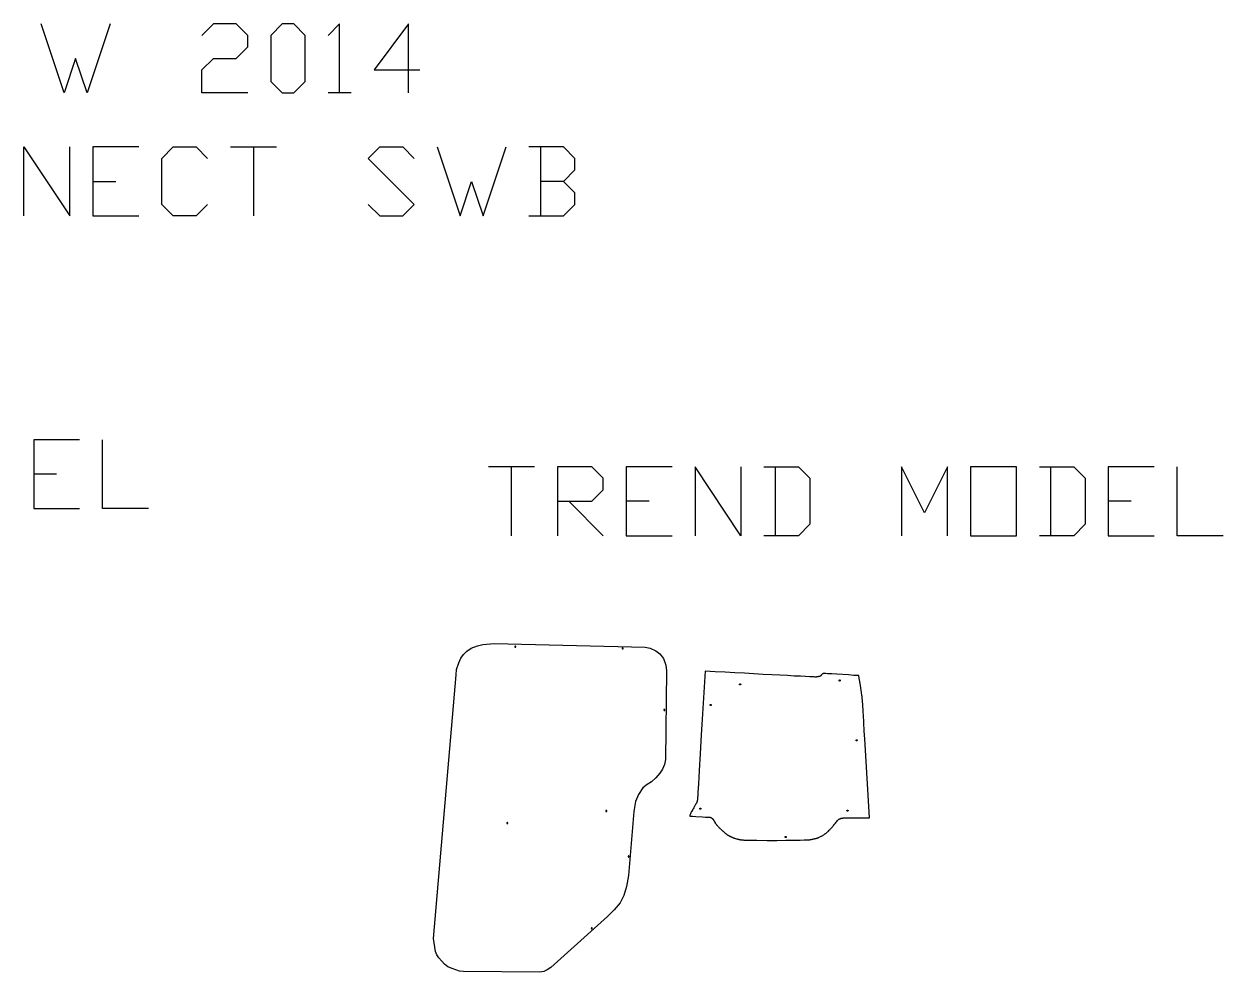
# Model space of a CAD drawing. Extents: x 0 to 7869, y -7620 to 8.
# Drawn here: x 3436 to 7859, y -3489 to 8 of the extents above; entities that cross this region are included whole.
import ezdxf

# ---------------------------------------------------------------- set-up
doc = ezdxf.new("R2010")
doc.units = 0
doc.layers.add('Default_Layer', color=1, linetype='CONTINUOUS')

msp = doc.modelspace()

# ---------------------------------------------------------------- linework, layer by layer
at = {"layer": 'Default_Layer'}
for points in [[(3753.7, 8), (3669, -246), (3626.7, -119), (3584.3, -246), (3499.7, 8)], [(4261.7, -246), (4092.3, -246), (4092.3, -161.3), (4134.7, -119), (4219.3, -119), (4261.7, -76.6), (4261.7, -34.3), (4219.3, 8), (4134.7, 8), (4092.3, -34.3)], [(4600.3, -246), (4600.3, 8), (4558, -34.3)], [(4854.3, -246), (4854.3, 8), (4727.3, -161.3), (4896.7, -161.3)], [(4642.7, -246), (4558, -246)], [(3436.2, -699.5), (3436.2, -445.5), (3605.5, -699.5), (3605.5, -445.5)], [(3859.5, -445.5), (3690.2, -445.5), (3690.2, -699.5), (3859.5, -699.5)], [(4113.5, -657.2), (4071.2, -699.5), (3986.5, -699.5), (3944.2, -657.2), (3944.2, -487.9), (3986.5, -445.5), (4071.2, -445.5), (4113.5, -487.9)], [(4198.2, -445.5), (4367.5, -445.5)], [(4282.8, -445.5), (4282.8, -699.5)], [(4706.2, -657.2), (4748.5, -699.5), (4833.2, -699.5), (4875.5, -657.2), (4706.2, -487.9), (4748.5, -445.5), (4833.2, -445.5), (4875.5, -487.9)], [(4960.2, -445.5), (5044.8, -699.5), (5087.2, -572.5), (5129.5, -699.5), (5214.2, -445.5)], [(5425.8, -572.5), (5468.2, -530.2), (5468.2, -487.9), (5425.8, -445.5), (5298.8, -445.5)], [(5341.2, -445.5), (5341.2, -699.5)], [(3690.2, -572.5), (3774.8, -572.5)], [(5298.8, -699.5), (5425.8, -699.5), (5468.2, -657.2), (5468.2, -614.9), (5425.8, -572.5), (5341.2, -572.5)], [(3641.2, -1525.4), (3471.9, -1525.4), (3471.9, -1779.4), (3641.2, -1779.4)], [(3895.2, -1779.4), (3725.9, -1779.4), (3725.9, -1525.4)], [(5318.8, -1625.4), (5149.5, -1625.4)], [(5234.2, -1879.4), (5234.2, -1625.4)], [(5403.5, -1752.4), (5530.5, -1752.4), (5572.8, -1710.1), (5572.8, -1667.7), (5530.5, -1625.4), (5403.5, -1625.4), (5403.5, -1879.4)], [(5826.8, -1625.4), (5657.5, -1625.4), (5657.5, -1879.4), (5826.8, -1879.4)], [(6080.8, -1625.4), (6080.8, -1879.4), (5911.5, -1625.4), (5911.5, -1879.4)], [(6165.5, -1625.4), (6292.5, -1625.4), (6334.8, -1667.7), (6334.8, -1837.1), (6292.5, -1879.4), (6165.5, -1879.4)], [(6207.8, -1879.4), (6207.8, -1625.4)], [(6842.8, -1879.4), (6842.8, -1625.4), (6758.2, -1794.7), (6673.5, -1625.4), (6673.5, -1879.4)], [(7181.5, -1625.4), (7308.5, -1625.4), (7350.8, -1667.7), (7350.8, -1837.1), (7308.5, -1879.4), (7181.5, -1879.4)], [(7223.8, -1879.4), (7223.8, -1625.4)], [(7604.8, -1625.4), (7435.5, -1625.4), (7435.5, -1879.4), (7604.8, -1879.4)], [(7858.8, -1879.4), (7689.5, -1879.4), (7689.5, -1625.4)], [(3556.5, -1652.4), (3471.9, -1652.4)], [(5572.8, -1879.4), (5445.8, -1752.4)], [(5742.2, -1752.4), (5657.5, -1752.4)], [(7520.2, -1752.4), (7435.5, -1752.4)]]:
    msp.add_lwpolyline(points, dxfattribs=at)
for points in [[(4388.7, -246), (4431, -246), (4473.3, -203.6), (4473.3, -34.3), (4431, 8), (4388.7, 8), (4346.3, -34.3), (4346.3, -203.6), (4388.7, -246)], [(6927.5, -1879.4), (7096.8, -1879.4), (7096.8, -1625.4), (6927.5, -1625.4), (6927.5, -1879.4)], [(5589, -3283.8), (5379.8, -3471.7), (5366, -3480.9), (5354.1, -3486.9), (5338.5, -3488.5), (5057.3, -3486.8), (5042.8, -3485.3), (5015.8, -3476.1), (5000.1, -3469.1), (4987.7, -3459.6), (4976.8, -3448.4), (4966.7, -3436.1), (4959.4, -3425.4), (4954.1, -3412.8), (4946.6, -3365.4), (5029.9, -2392.4), (5031.5, -2372.6), (5039.6, -2347.7), (5047.1, -2330.7), (5056.8, -2317.7), (5069.1, -2305.7), (5086.1, -2294.1), (5109.5, -2285.7), (5128.1, -2280.9), (5170.1, -2276.6), (5727.3, -2290.3), (5746.1, -2294.2), (5767.1, -2303.7), (5781.2, -2315.1), (5794.6, -2332.2), (5803.2, -2356.3), (5806.2, -2377.2), (5802.5, -2704.8), (5798.1, -2723.5), (5791.4, -2740.9), (5781.7, -2754.8), (5766.9, -2772.4), (5750.6, -2787.3), (5734.7, -2796.9), (5718.2, -2809.7), (5702.4, -2834.2), (5691.4, -2859.1), (5685.2, -2896), (5666, -3132.4), (5658.3, -3172.7), (5648.8, -3205.8), (5634.8, -3232.8), (5613.3, -3259.1), (5589, -3283.8)], [(5246.4, -2288.9), (5246.5, -2289.1), (5246.5, -2289.3), (5246.5, -2289.5), (5246.6, -2289.7), (5246.7, -2289.9), (5246.8, -2290), (5246.9, -2290.2), (5247, -2290.3), (5247.2, -2290.5), (5247.3, -2290.6), (5247.5, -2290.7), (5247.7, -2290.8), (5247.8, -2290.8), (5248, -2290.9), (5248.2, -2290.9), (5248.4, -2290.9), (5248.6, -2290.9), (5248.8, -2290.9), (5249, -2290.8), (5249.2, -2290.8), (5249.4, -2290.7), (5249.6, -2290.6), (5249.7, -2290.5), (5249.9, -2290.3), (5250, -2290.2), (5250.1, -2290), (5250.2, -2289.9), (5250.3, -2289.7), (5250.4, -2289.5), (5250.4, -2289.3), (5250.4, -2289.1), (5250.4, -2288.9), (5250.4, -2288.7), (5250.4, -2288.5), (5250.4, -2288.3), (5250.3, -2288.1), (5250.2, -2288), (5250.1, -2287.8), (5250, -2287.6), (5249.9, -2287.5), (5249.7, -2287.4), (5249.6, -2287.3), (5249.4, -2287.2), (5249.2, -2287.1), (5249, -2287), (5248.8, -2287), (5248.6, -2286.9), (5248.4, -2286.9), (5248.2, -2286.9), (5248, -2287), (5247.8, -2287), (5247.7, -2287.1), (5247.5, -2287.2), (5247.3, -2287.3), (5247.2, -2287.4), (5247, -2287.5), (5246.9, -2287.6), (5246.8, -2287.8), (5246.7, -2288), (5246.6, -2288.1), (5246.5, -2288.3), (5246.5, -2288.5), (5246.5, -2288.7), (5246.4, -2288.9)], [(5642.2, -2295), (5642.2, -2295.2), (5642.3, -2295.4), (5642.3, -2295.6), (5642.4, -2295.8), (5642.5, -2296), (5642.6, -2296.1), (5642.7, -2296.3), (5642.8, -2296.4), (5642.9, -2296.6), (5643.1, -2296.7), (5643.3, -2296.8), (5643.4, -2296.9), (5643.6, -2296.9), (5643.8, -2297), (5644, -2297), (5644.2, -2297), (5644.4, -2297), (5644.6, -2297), (5644.8, -2296.9), (5645, -2296.9), (5645.2, -2296.8), (5645.3, -2296.7), (5645.5, -2296.6), (5645.6, -2296.4), (5645.8, -2296.3), (5645.9, -2296.1), (5646, -2296), (5646.1, -2295.8), (5646.1, -2295.6), (5646.2, -2295.4), (5646.2, -2295.2), (5646.2, -2295), (5646.2, -2294.8), (5646.2, -2294.6), (5646.1, -2294.4), (5646.1, -2294.2), (5646, -2294.1), (5645.9, -2293.9), (5645.8, -2293.7), (5645.6, -2293.6), (5645.5, -2293.5), (5645.3, -2293.4), (5645.2, -2293.3), (5645, -2293.2), (5644.8, -2293.1), (5644.6, -2293.1), (5644.4, -2293), (5644.2, -2293), (5644, -2293), (5643.8, -2293.1), (5643.6, -2293.1), (5643.4, -2293.2), (5643.3, -2293.3), (5643.1, -2293.4), (5642.9, -2293.5), (5642.8, -2293.6), (5642.7, -2293.7), (5642.6, -2293.9), (5642.5, -2294.1), (5642.4, -2294.2), (5642.3, -2294.4), (5642.3, -2294.6), (5642.2, -2294.8), (5642.2, -2295)], [(6554.3, -2920.1), (6537.5, -2629), (6535.8, -2599.8), (6534.1, -2568.8), (6532.5, -2541.4), (6531.8, -2530.9), (6531.4, -2523.2), (6531, -2517.3), (6530.6, -2511.4), (6530.2, -2505.5), (6529.8, -2499.6), (6529.4, -2493.7), (6529.2, -2490.8), (6528.9, -2487.8), (6528.7, -2484.9), (6528.4, -2481.9), (6528.1, -2479), (6527.7, -2476), (6527.3, -2472.8), (6526.9, -2469.2), (6526.3, -2465.1), (6525.6, -2460.6), (6524.9, -2455.8), (6524.1, -2450.7), (6522.4, -2439.9), (6518.7, -2417.1), (6516.9, -2405.9), (6515.3, -2395.3), (6497.3, -2394.3), (6476.9, -2393), (6434.8, -2390.4), (6415.8, -2389.2), (6407.5, -2388.7), (6400.3, -2388.3), (6394.2, -2388), (6389.5, -2387.8), (6387.7, -2387.7), (6386.4, -2387.7), (6385.4, -2387.7), (6385.2, -2387.7), (6385, -2387.7), (6384.5, -2387.9), (6384.1, -2388), (6383.6, -2388.2), (6383.2, -2388.4), (6382.8, -2388.6), (6382.3, -2388.8), (6381.9, -2389.1), (6381.5, -2389.3), (6380.7, -2389.9), (6379.9, -2390.4), (6379.2, -2391), (6378.5, -2391.6), (6378.1, -2391.9), (6377.8, -2392.3), (6377.5, -2392.6), (6377.2, -2393), (6376.7, -2393.8), (6376.1, -2394.6), (6375.6, -2395.3), (6375.3, -2395.7), (6375, -2396.1), (6374.7, -2396.4), (6374.4, -2396.7), (6374, -2397), (6373.6, -2397.2), (6373.2, -2397.5), (6372.5, -2397.7), (6371.8, -2398), (6371, -2398.2), (6370.1, -2398.5), (6369.1, -2398.7), (6368, -2399), (6366.9, -2399.2), (6365.8, -2399.4), (6364.6, -2399.6), (6363.4, -2399.8), (6362.2, -2400), (6361, -2400.2), (6359.9, -2400.3), (6358.8, -2400.4), (6357.8, -2400.5), (6357.4, -2400.5), (6356.7, -2400.5), (6354.4, -2400.5), (6351.1, -2400.4), (6346.6, -2400.2), (6334.7, -2399.6), (6319, -2398.9), (6299.8, -2397.9), (6277.4, -2396.8), (6252.1, -2395.5), (6224.3, -2394), (6194.3, -2392.4), (6162.3, -2390.7), (6128.8, -2388.8), (6094, -2386.9), (6058.3, -2384.9), (6021.9, -2382.9), (5985.2, -2380.8), (5948.5, -2378.7), (5946.1, -2417.8), (5943.7, -2457.4), (5941.3, -2497.2), (5939, -2536.8), (5936.6, -2575.7), (5934.4, -2613.6), (5930.3, -2684.3), (5926.8, -2745.6), (5924, -2794.2), (5922.1, -2826.6), (5921.6, -2835.6), (5921.4, -2839.4), (5921, -2843.4), (5920.7, -2847.6), (5920.5, -2849.6), (5920.3, -2851.5), (5920.1, -2853.1), (5919.9, -2854.5), (5919.7, -2855.7), (5919.4, -2857), (5919.1, -2858.3), (5918.8, -2859.6), (5918.5, -2860.8), (5918.2, -2862), (5917.8, -2863), (5917.7, -2863.5), (5917.5, -2863.9), (5917.3, -2864.3), (5917.1, -2864.6), (5916.9, -2865), (5916.6, -2865.4), (5916.1, -2866.1), (5915.6, -2866.7), (5914.6, -2868.1), (5914.1, -2868.8), (5913.8, -2869.2), (5913.6, -2869.5), (5913.2, -2870.3), (5912.7, -2871.3), (5911.6, -2873.5), (5910.5, -2875.8), (5909.9, -2877), (5909.3, -2878.1), (5908.7, -2879.2), (5908, -2880.5), (5906.4, -2883.2), (5904.7, -2886.1), (5903.1, -2889), (5902.2, -2890.5), (5901.4, -2892), (5899.6, -2895), (5898.7, -2896.5), (5897.9, -2898), (5897.1, -2899.5), (5896.4, -2901), (5895.7, -2902.6), (5895, -2904.1), (5894.4, -2905.7), (5893.9, -2907.3), (5892.7, -2910.5), (5892.2, -2912.1), (5891.6, -2913.7), (5902.2, -2914.3), (5914.1, -2914.9), (5938.9, -2916.2), (5950, -2916.9), (5954.9, -2917.2), (5959.3, -2917.4), (5962.9, -2917.7), (5965.8, -2917.9), (5966.9, -2918), (5967.8, -2918.1), (5968.4, -2918.2), (5968.8, -2918.3), (5969.3, -2918.5), (5969.8, -2918.7), (5970.3, -2918.9), (5970.7, -2919.1), (5971.2, -2919.3), (5971.7, -2919.6), (5972.1, -2919.8), (5972.6, -2920.1), (5973.4, -2920.7), (5974.2, -2921.4), (5975, -2922), (5975.8, -2922.7), (5976.2, -2923.1), (5976.5, -2923.6), (5976.9, -2924.1), (5977.3, -2924.6), (5977.7, -2925.2), (5978.1, -2925.8), (5978.9, -2927), (5979.7, -2928.3), (5980.5, -2929.7), (5981.3, -2931), (5982.1, -2932.3), (5982.9, -2933.5), (5983.6, -2934.9), (5985.2, -2937.7), (5986.1, -2939.1), (5986.9, -2940.6), (5987.4, -2941.3), (5987.8, -2942), (5988.3, -2942.6), (5988.8, -2943.3), (5989.3, -2944), (5990, -2944.8), (5990.7, -2945.7), (5991.5, -2946.6), (5993.4, -2948.7), (5995.4, -2950.9), (5997.4, -2953.1), (5999.5, -2955.2), (6001.4, -2957.2), (6003.1, -2958.9), (6004.7, -2960.4), (6006.3, -2961.9), (6008, -2963.3), (6009.6, -2964.8), (6013, -2967.6), (6014.6, -2969), (6016.3, -2970.5), (6017.9, -2971.9), (6019.5, -2973.4), (6021.1, -2974.8), (6022.7, -2976.3), (6024.4, -2977.7), (6025.2, -2978.4), (6026, -2979.1), (6026.9, -2979.8), (6027.7, -2980.5), (6028.6, -2981.1), (6029.5, -2981.7), (6030.4, -2982.4), (6031.4, -2983), (6032.5, -2983.6), (6033.6, -2984.3), (6034.7, -2984.9), (6035.9, -2985.6), (6037.1, -2986.2), (6038.3, -2986.9), (6040.9, -2988.1), (6043.4, -2989.4), (6046, -2990.5), (6047.2, -2991.1), (6048.5, -2991.6), (6049.8, -2992.1), (6051.1, -2992.7), (6052.6, -2993.2), (6054.1, -2993.8), (6055.7, -2994.3), (6057.3, -2994.9), (6060.5, -2995.9), (6063.8, -2996.9), (6066.9, -2997.8), (6068.4, -2998.3), (6069.8, -2998.6), (6071.2, -2999), (6072.4, -2999.3), (6073.6, -2999.5), (6074.8, -2999.8), (6076, -3000), (6077.2, -3000.2), (6079.5, -3000.6), (6082, -3000.9), (6084.4, -3001.2), (6086.8, -3001.4), (6089.2, -3001.6), (6091.6, -3001.8), (6092.4, -3001.9), (6093.6, -3001.9), (6097, -3002), (6101.8, -3002.1), (6107.6, -3002.2), (6122.2, -3002.4), (6139.6, -3002.5), (6178, -3002.9), (6196.6, -3003.1), (6213.2, -3003.2), (6246.5, -3002.7), (6283.1, -3002.1), (6299.6, -3001.8), (6313.3, -3001.6), (6323, -3001.4), (6325.9, -3001.3), (6327.4, -3001.2), (6328.8, -3001.1), (6330.3, -3001), (6331.7, -3000.8), (6333.1, -3000.6), (6334.6, -3000.4), (6336, -3000.2), (6337.4, -3000), (6338.9, -2999.7), (6340.6, -2999.4), (6343, -2999), (6345.9, -2998.4), (6348.9, -2997.8), (6352.2, -2997.1), (6353.7, -2996.7), (6355.3, -2996.3), (6356.8, -2995.9), (6358.2, -2995.6), (6359.5, -2995.2), (6360.7, -2994.8), (6361.9, -2994.4), (6363, -2994), (6364.1, -2993.6), (6365.3, -2993.1), (6366.4, -2992.7), (6367.5, -2992.2), (6369.7, -2991.2), (6371.9, -2990.2), (6374, -2989.1), (6376.2, -2988), (6378.2, -2986.9), (6380.3, -2985.7), (6382.4, -2984.5), (6384.5, -2983.3), (6386.6, -2982), (6388.6, -2980.7), (6390.6, -2979.4), (6392.4, -2978.1), (6393.3, -2977.5), (6394.1, -2976.8), (6394.9, -2976.2), (6395.7, -2975.5), (6396.5, -2974.9), (6397.3, -2974.2), (6398.8, -2972.8), (6400.4, -2971.4), (6401.9, -2969.9), (6403.3, -2968.5), (6406.3, -2965.5), (6407.7, -2964), (6409.3, -2962.3), (6410.9, -2960.6), (6412.5, -2958.8), (6415.8, -2955.1), (6419.1, -2951.4), (6420.7, -2949.6), (6422.3, -2947.7), (6425.6, -2943.8), (6429, -2939.8), (6432.3, -2935.9), (6433.5, -2934.5), (6434.7, -2933), (6437.2, -2929.9), (6438.4, -2928.5), (6438.9, -2927.8), (6439.5, -2927.2), (6440, -2926.6), (6440.5, -2926.1), (6441, -2925.6), (6441.5, -2925.3), (6441.9, -2925), (6442.4, -2924.7), (6442.8, -2924.4), (6443.3, -2924.2), (6443.8, -2924), (6444.3, -2923.7), (6445.3, -2923.3), (6446.3, -2923), (6447.3, -2922.7), (6449.4, -2922), (6450.5, -2921.7), (6451.7, -2921.4), (6453.1, -2921.2), (6454.5, -2920.9), (6455.9, -2920.6), (6457.4, -2920.4), (6458.9, -2920.2), (6460.3, -2920.1), (6460.8, -2920), (6461.6, -2920), (6464.1, -2920), (6467.6, -2919.9), (6472.1, -2919.9), (6483.4, -2919.9), (6496.9, -2919.9), (6526.9, -2920), (6541.4, -2920.1), (6554.3, -2920.1)], [(6079.7, -2427.8), (6079.7, -2428), (6079.7, -2428.2), (6079.6, -2428.4), (6079.5, -2428.6), (6079.4, -2428.8), (6079.3, -2429), (6079.2, -2429.1), (6079.1, -2429.2), (6079, -2429.4), (6078.8, -2429.5), (6078.6, -2429.6), (6078.5, -2429.7), (6078.3, -2429.7), (6078.1, -2429.8), (6077.9, -2429.8), (6077.7, -2429.8), (6077.5, -2429.8), (6077.3, -2429.8), (6077.1, -2429.7), (6076.9, -2429.7), (6076.7, -2429.6), (6076.6, -2429.5), (6076.4, -2429.4), (6076.3, -2429.2), (6076.1, -2429.1), (6076, -2429), (6075.9, -2428.8), (6075.8, -2428.6), (6075.8, -2428.4), (6075.7, -2428.2), (6075.7, -2428), (6075.7, -2427.8), (6075.7, -2427.6), (6075.7, -2427.4), (6075.8, -2427.2), (6075.8, -2427.1), (6075.9, -2426.9), (6076, -2426.7), (6076.1, -2426.6), (6076.3, -2426.4), (6076.4, -2426.3), (6076.6, -2426.2), (6076.7, -2426.1), (6076.9, -2426), (6077.1, -2425.9), (6077.3, -2425.9), (6077.5, -2425.8), (6077.7, -2425.8), (6077.9, -2425.8), (6078.1, -2425.9), (6078.3, -2425.9), (6078.5, -2426), (6078.6, -2426.1), (6078.8, -2426.2), (6079, -2426.3), (6079.1, -2426.4), (6079.2, -2426.6), (6079.3, -2426.7), (6079.4, -2426.9), (6079.5, -2427.1), (6079.6, -2427.2), (6079.7, -2427.4), (6079.7, -2427.6), (6079.7, -2427.8)], [(6447, -2413.2), (6447, -2413.4), (6447, -2413.6), (6446.9, -2413.8), (6446.9, -2414), (6446.8, -2414.2), (6446.7, -2414.4), (6446.6, -2414.5), (6446.4, -2414.6), (6446.3, -2414.8), (6446.1, -2414.9), (6446, -2415), (6445.8, -2415.1), (6445.6, -2415.1), (6445.4, -2415.2), (6445.2, -2415.2), (6445, -2415.2), (6444.8, -2415.2), (6444.6, -2415.2), (6444.4, -2415.1), (6444.2, -2415.1), (6444.1, -2415), (6443.9, -2414.9), (6443.7, -2414.8), (6443.6, -2414.6), (6443.5, -2414.5), (6443.4, -2414.4), (6443.3, -2414.2), (6443.2, -2414), (6443.1, -2413.8), (6443.1, -2413.6), (6443, -2413.4), (6443, -2413.2), (6443, -2413), (6443.1, -2412.8), (6443.1, -2412.6), (6443.2, -2412.5), (6443.3, -2412.3), (6443.4, -2412.1), (6443.5, -2412), (6443.6, -2411.8), (6443.7, -2411.7), (6443.9, -2411.6), (6444.1, -2411.5), (6444.2, -2411.4), (6444.4, -2411.3), (6444.6, -2411.3), (6444.8, -2411.2), (6445, -2411.2), (6445.2, -2411.2), (6445.4, -2411.3), (6445.6, -2411.3), (6445.8, -2411.4), (6446, -2411.5), (6446.1, -2411.6), (6446.3, -2411.7), (6446.4, -2411.8), (6446.6, -2412), (6446.7, -2412.1), (6446.8, -2412.3), (6446.9, -2412.5), (6446.9, -2412.6), (6447, -2412.8), (6447, -2413), (6447, -2413.2)], [(5796.4, -2521.6), (5796.4, -2521.8), (5796.5, -2522), (5796.5, -2522.2), (5796.6, -2522.4), (5796.7, -2522.6), (5796.8, -2522.7), (5796.9, -2522.9), (5797, -2523), (5797.2, -2523.2), (5797.3, -2523.3), (5797.5, -2523.4), (5797.6, -2523.5), (5797.8, -2523.5), (5798, -2523.6), (5798.2, -2523.6), (5798.4, -2523.6), (5798.6, -2523.6), (5798.8, -2523.6), (5799, -2523.5), (5799.2, -2523.5), (5799.4, -2523.4), (5799.5, -2523.3), (5799.7, -2523.2), (5799.8, -2523), (5800, -2522.9), (5800.1, -2522.7), (5800.2, -2522.6), (5800.3, -2522.4), (5800.3, -2522.2), (5800.4, -2522), (5800.4, -2521.8), (5800.4, -2521.6), (5800.4, -2521.4), (5800.4, -2521.2), (5800.3, -2521), (5800.3, -2520.8), (5800.2, -2520.7), (5800.1, -2520.5), (5800, -2520.3), (5799.8, -2520.2), (5799.7, -2520.1), (5799.5, -2520), (5799.4, -2519.9), (5799.2, -2519.8), (5799, -2519.7), (5798.8, -2519.7), (5798.6, -2519.6), (5798.4, -2519.6), (5798.2, -2519.6), (5798, -2519.7), (5797.8, -2519.7), (5797.6, -2519.8), (5797.5, -2519.9), (5797.3, -2520), (5797.2, -2520.1), (5797, -2520.2), (5796.9, -2520.3), (5796.8, -2520.5), (5796.7, -2520.7), (5796.6, -2520.8), (5796.5, -2521), (5796.5, -2521.2), (5796.4, -2521.4), (5796.4, -2521.6)], [(5970.9, -2503.6), (5970.9, -2503.8), (5970.8, -2504), (5970.8, -2504.2), (5970.7, -2504.4), (5970.6, -2504.6), (5970.5, -2504.8), (5970.4, -2504.9), (5970.3, -2505), (5970.2, -2505.2), (5970, -2505.3), (5969.8, -2505.4), (5969.7, -2505.5), (5969.5, -2505.5), (5969.3, -2505.6), (5969.1, -2505.6), (5968.9, -2505.6), (5968.7, -2505.6), (5968.5, -2505.6), (5968.3, -2505.5), (5968.1, -2505.5), (5967.9, -2505.4), (5967.8, -2505.3), (5967.6, -2505.2), (5967.5, -2505), (5967.3, -2504.9), (5967.2, -2504.8), (5967.1, -2504.6), (5967, -2504.4), (5967, -2504.2), (5966.9, -2504), (5966.9, -2503.8), (5966.9, -2503.6), (5966.9, -2503.4), (5966.9, -2503.2), (5967, -2503), (5967, -2502.9), (5967.1, -2502.7), (5967.2, -2502.5), (5967.3, -2502.4), (5967.5, -2502.2), (5967.6, -2502.1), (5967.8, -2502), (5967.9, -2501.9), (5968.1, -2501.8), (5968.3, -2501.7), (5968.5, -2501.7), (5968.7, -2501.6), (5968.9, -2501.6), (5969.1, -2501.6), (5969.3, -2501.7), (5969.5, -2501.7), (5969.7, -2501.8), (5969.8, -2501.9), (5970, -2502), (5970.2, -2502.1), (5970.3, -2502.2), (5970.4, -2502.4), (5970.5, -2502.5), (5970.6, -2502.7), (5970.7, -2502.9), (5970.8, -2503), (5970.8, -2503.2), (5970.9, -2503.4), (5970.9, -2503.6)], [(6509.4, -2633.7), (6509.4, -2633.9), (6509.3, -2634.1), (6509.3, -2634.3), (6509.2, -2634.5), (6509.1, -2634.7), (6509, -2634.9), (6508.9, -2635), (6508.8, -2635.1), (6508.6, -2635.3), (6508.5, -2635.4), (6508.3, -2635.5), (6508.1, -2635.6), (6508, -2635.6), (6507.8, -2635.7), (6507.6, -2635.7), (6507.4, -2635.7), (6507.2, -2635.7), (6507, -2635.7), (6506.8, -2635.6), (6506.6, -2635.6), (6506.4, -2635.5), (6506.2, -2635.4), (6506.1, -2635.3), (6505.9, -2635.1), (6505.8, -2635), (6505.7, -2634.9), (6505.6, -2634.7), (6505.5, -2634.5), (6505.5, -2634.3), (6505.4, -2634.1), (6505.4, -2633.9), (6505.4, -2633.7), (6505.4, -2633.5), (6505.4, -2633.3), (6505.5, -2633.1), (6505.5, -2633), (6505.6, -2632.8), (6505.7, -2632.6), (6505.8, -2632.5), (6505.9, -2632.3), (6506.1, -2632.2), (6506.2, -2632.1), (6506.4, -2632), (6506.6, -2631.9), (6506.8, -2631.8), (6507, -2631.8), (6507.2, -2631.7), (6507.4, -2631.7), (6507.6, -2631.7), (6507.8, -2631.8), (6508, -2631.8), (6508.1, -2631.9), (6508.3, -2632), (6508.5, -2632.1), (6508.6, -2632.2), (6508.8, -2632.3), (6508.9, -2632.5), (6509, -2632.6), (6509.1, -2632.8), (6509.2, -2633), (6509.3, -2633.1), (6509.3, -2633.3), (6509.4, -2633.5), (6509.4, -2633.7)], [(5582, -2894.8), (5582, -2895), (5582.1, -2895.2), (5582.1, -2895.3), (5582.2, -2895.5), (5582.3, -2895.7), (5582.4, -2895.9), (5582.5, -2896), (5582.6, -2896.2), (5582.7, -2896.3), (5582.9, -2896.4), (5583.1, -2896.5), (5583.2, -2896.6), (5583.4, -2896.7), (5583.6, -2896.7), (5583.8, -2896.7), (5584, -2896.8), (5584.2, -2896.7), (5584.4, -2896.7), (5584.6, -2896.7), (5584.8, -2896.6), (5585, -2896.5), (5585.1, -2896.4), (5585.3, -2896.3), (5585.4, -2896.2), (5585.6, -2896), (5585.7, -2895.9), (5585.8, -2895.7), (5585.9, -2895.5), (5585.9, -2895.3), (5586, -2895.2), (5586, -2895), (5586, -2894.8), (5586, -2894.5), (5586, -2894.4), (5585.9, -2894.2), (5585.9, -2894), (5585.8, -2893.8), (5585.7, -2893.6), (5585.6, -2893.5), (5585.4, -2893.3), (5585.3, -2893.2), (5585.1, -2893.1), (5585, -2893), (5584.8, -2892.9), (5584.6, -2892.8), (5584.4, -2892.8), (5584.2, -2892.8), (5584, -2892.8), (5583.8, -2892.8), (5583.6, -2892.8), (5583.4, -2892.8), (5583.2, -2892.9), (5583.1, -2893), (5582.9, -2893.1), (5582.7, -2893.2), (5582.6, -2893.3), (5582.5, -2893.5), (5582.4, -2893.6), (5582.3, -2893.8), (5582.2, -2894), (5582.1, -2894.2), (5582.1, -2894.4), (5582, -2894.5), (5582, -2894.8)], [(5932.7, -2886), (5932.7, -2886.2), (5932.6, -2886.4), (5932.6, -2886.6), (5932.5, -2886.8), (5932.4, -2887), (5932.3, -2887.1), (5932.2, -2887.3), (5932.1, -2887.4), (5931.9, -2887.6), (5931.8, -2887.7), (5931.6, -2887.8), (5931.4, -2887.9), (5931.3, -2887.9), (5931.1, -2888), (5930.9, -2888), (5930.7, -2888), (5930.5, -2888), (5930.3, -2888), (5930.1, -2887.9), (5929.9, -2887.9), (5929.7, -2887.8), (5929.6, -2887.7), (5929.4, -2887.6), (5929.3, -2887.4), (5929.1, -2887.3), (5929, -2887.1), (5928.9, -2887), (5928.8, -2886.8), (5928.8, -2886.6), (5928.7, -2886.4), (5928.7, -2886.2), (5928.7, -2886), (5928.7, -2885.8), (5928.7, -2885.6), (5928.8, -2885.4), (5928.8, -2885.2), (5928.9, -2885.1), (5929, -2884.9), (5929.1, -2884.7), (5929.3, -2884.6), (5929.4, -2884.5), (5929.6, -2884.4), (5929.7, -2884.3), (5929.9, -2884.2), (5930.1, -2884.1), (5930.3, -2884.1), (5930.5, -2884), (5930.7, -2884), (5930.9, -2884), (5931.1, -2884.1), (5931.3, -2884.1), (5931.4, -2884.2), (5931.6, -2884.3), (5931.8, -2884.4), (5931.9, -2884.5), (5932.1, -2884.6), (5932.2, -2884.7), (5932.3, -2884.9), (5932.4, -2885.1), (5932.5, -2885.2), (5932.6, -2885.4), (5932.6, -2885.6), (5932.7, -2885.8), (5932.7, -2886)], [(6475.7, -2893.5), (6475.7, -2893.7), (6475.7, -2893.9), (6475.6, -2894.1), (6475.6, -2894.3), (6475.5, -2894.5), (6475.4, -2894.6), (6475.3, -2894.8), (6475.1, -2894.9), (6475, -2895), (6474.8, -2895.2), (6474.7, -2895.3), (6474.5, -2895.3), (6474.3, -2895.4), (6474.1, -2895.5), (6473.9, -2895.5), (6473.7, -2895.5), (6473.5, -2895.5), (6473.3, -2895.5), (6473.1, -2895.4), (6472.9, -2895.3), (6472.8, -2895.3), (6472.6, -2895.2), (6472.4, -2895), (6472.3, -2894.9), (6472.2, -2894.8), (6472.1, -2894.6), (6472, -2894.5), (6471.9, -2894.3), (6471.8, -2894.1), (6471.8, -2893.9), (6471.7, -2893.7), (6471.7, -2893.5), (6471.7, -2893.3), (6471.8, -2893.1), (6471.8, -2892.9), (6471.9, -2892.7), (6472, -2892.6), (6472.1, -2892.4), (6472.2, -2892.2), (6472.3, -2892.1), (6472.4, -2892), (6472.6, -2891.8), (6472.8, -2891.7), (6472.9, -2891.7), (6473.1, -2891.6), (6473.3, -2891.5), (6473.5, -2891.5), (6473.7, -2891.5), (6473.9, -2891.5), (6474.1, -2891.5), (6474.3, -2891.6), (6474.5, -2891.7), (6474.7, -2891.7), (6474.8, -2891.8), (6475, -2892), (6475.1, -2892.1), (6475.3, -2892.2), (6475.4, -2892.4), (6475.5, -2892.6), (6475.6, -2892.7), (6475.6, -2892.9), (6475.7, -2893.1), (6475.7, -2893.3), (6475.7, -2893.5)], [(5216.9, -2939.3), (5216.9, -2939.5), (5216.9, -2939.7), (5217, -2939.9), (5217, -2940.1), (5217.1, -2940.3), (5217.2, -2940.4), (5217.3, -2940.6), (5217.4, -2940.7), (5217.6, -2940.9), (5217.7, -2941), (5217.9, -2941.1), (5218.1, -2941.2), (5218.3, -2941.2), (5218.5, -2941.3), (5218.7, -2941.3), (5218.9, -2941.3), (5219.1, -2941.3), (5219.3, -2941.3), (5219.5, -2941.2), (5219.6, -2941.2), (5219.8, -2941.1), (5220, -2941), (5220.1, -2940.9), (5220.3, -2940.7), (5220.4, -2940.6), (5220.5, -2940.4), (5220.6, -2940.3), (5220.7, -2940.1), (5220.8, -2939.9), (5220.8, -2939.7), (5220.9, -2939.5), (5220.9, -2939.3), (5220.9, -2939.1), (5220.8, -2938.9), (5220.8, -2938.7), (5220.7, -2938.5), (5220.6, -2938.4), (5220.5, -2938.2), (5220.4, -2938), (5220.3, -2937.9), (5220.1, -2937.8), (5220, -2937.7), (5219.8, -2937.6), (5219.6, -2937.5), (5219.5, -2937.4), (5219.3, -2937.4), (5219.1, -2937.3), (5218.9, -2937.3), (5218.7, -2937.3), (5218.5, -2937.4), (5218.3, -2937.4), (5218.1, -2937.5), (5217.9, -2937.6), (5217.7, -2937.7), (5217.6, -2937.8), (5217.4, -2937.9), (5217.3, -2938), (5217.2, -2938.2), (5217.1, -2938.4), (5217, -2938.5), (5217, -2938.7), (5216.9, -2938.9), (5216.9, -2939.1), (5216.9, -2939.3)], [(6247.3, -2990.6), (6247.3, -2990.8), (6247.3, -2991), (6247.3, -2991.2), (6247.2, -2991.3), (6247.1, -2991.5), (6247, -2991.7), (6246.9, -2991.8), (6246.8, -2992), (6246.6, -2992.1), (6246.5, -2992.2), (6246.3, -2992.3), (6246.1, -2992.4), (6245.9, -2992.5), (6245.7, -2992.5), (6245.5, -2992.6), (6245.3, -2992.6), (6245.1, -2992.6), (6244.9, -2992.5), (6244.7, -2992.5), (6244.6, -2992.4), (6244.4, -2992.3), (6244.2, -2992.2), (6244.1, -2992.1), (6243.9, -2992), (6243.8, -2991.8), (6243.7, -2991.7), (6243.6, -2991.5), (6243.5, -2991.3), (6243.4, -2991.2), (6243.4, -2991), (6243.4, -2990.8), (6243.3, -2990.6), (6243.4, -2990.4), (6243.4, -2990.2), (6243.4, -2990), (6243.5, -2989.8), (6243.6, -2989.6), (6243.7, -2989.4), (6243.8, -2989.3), (6243.9, -2989.1), (6244.1, -2989), (6244.2, -2988.9), (6244.4, -2988.8), (6244.6, -2988.7), (6244.7, -2988.7), (6244.9, -2988.6), (6245.1, -2988.6), (6245.3, -2988.6), (6245.5, -2988.6), (6245.7, -2988.6), (6245.9, -2988.7), (6246.1, -2988.7), (6246.3, -2988.8), (6246.5, -2988.9), (6246.6, -2989), (6246.8, -2989.1), (6246.9, -2989.3), (6247, -2989.4), (6247.1, -2989.6), (6247.2, -2989.8), (6247.3, -2990), (6247.3, -2990.2), (6247.3, -2990.4), (6247.3, -2990.6)], [(5664.3, -3062.6), (5664.3, -3062.8), (5664.4, -3063), (5664.4, -3063.1), (5664.5, -3063.3), (5664.6, -3063.5), (5664.7, -3063.7), (5664.8, -3063.8), (5664.9, -3064), (5665, -3064.1), (5665.2, -3064.2), (5665.4, -3064.3), (5665.5, -3064.4), (5665.7, -3064.5), (5665.9, -3064.5), (5666.1, -3064.5), (5666.3, -3064.6), (5666.5, -3064.5), (5666.7, -3064.5), (5666.9, -3064.5), (5667.1, -3064.4), (5667.3, -3064.3), (5667.4, -3064.2), (5667.6, -3064.1), (5667.7, -3064), (5667.9, -3063.8), (5668, -3063.7), (5668.1, -3063.5), (5668.2, -3063.3), (5668.2, -3063.1), (5668.3, -3063), (5668.3, -3062.8), (5668.3, -3062.6), (5668.3, -3062.3), (5668.3, -3062.2), (5668.2, -3062), (5668.2, -3061.8), (5668.1, -3061.6), (5668, -3061.4), (5667.9, -3061.3), (5667.7, -3061.1), (5667.6, -3061), (5667.4, -3060.9), (5667.3, -3060.8), (5667.1, -3060.7), (5666.9, -3060.6), (5666.7, -3060.6), (5666.5, -3060.6), (5666.3, -3060.6), (5666.1, -3060.6), (5665.9, -3060.6), (5665.7, -3060.6), (5665.5, -3060.7), (5665.4, -3060.8), (5665.2, -3060.9), (5665, -3061), (5664.9, -3061.1), (5664.8, -3061.3), (5664.7, -3061.4), (5664.6, -3061.6), (5664.5, -3061.8), (5664.4, -3062), (5664.4, -3062.2), (5664.3, -3062.3), (5664.3, -3062.6)], [(5528.5, -3327.3), (5528.5, -3327.5), (5528.6, -3327.7), (5528.6, -3327.9), (5528.7, -3328.1), (5528.8, -3328.3), (5528.9, -3328.4), (5529, -3328.6), (5529.1, -3328.7), (5529.3, -3328.8), (5529.4, -3329), (5529.6, -3329.1), (5529.8, -3329.1), (5529.9, -3329.2), (5530.1, -3329.3), (5530.3, -3329.3), (5530.5, -3329.3), (5530.7, -3329.3), (5530.9, -3329.3), (5531.1, -3329.2), (5531.3, -3329.1), (5531.5, -3329.1), (5531.7, -3329), (5531.8, -3328.8), (5531.9, -3328.7), (5532.1, -3328.6), (5532.2, -3328.4), (5532.3, -3328.3), (5532.4, -3328.1), (5532.4, -3327.9), (5532.5, -3327.7), (5532.5, -3327.5), (5532.5, -3327.3), (5532.5, -3327.1), (5532.5, -3326.9), (5532.4, -3326.7), (5532.4, -3326.5), (5532.3, -3326.4), (5532.2, -3326.2), (5532.1, -3326), (5531.9, -3325.9), (5531.8, -3325.8), (5531.7, -3325.6), (5531.5, -3325.5), (5531.3, -3325.5), (5531.1, -3325.4), (5530.9, -3325.3), (5530.7, -3325.3), (5530.5, -3325.3), (5530.3, -3325.3), (5530.1, -3325.3), (5529.9, -3325.4), (5529.8, -3325.5), (5529.6, -3325.5), (5529.4, -3325.6), (5529.3, -3325.8), (5529.1, -3325.9), (5529, -3326), (5528.9, -3326.2), (5528.8, -3326.4), (5528.7, -3326.5), (5528.6, -3326.7), (5528.6, -3326.9), (5528.5, -3327.1), (5528.5, -3327.3)]]:
    msp.add_lwpolyline(points, close=True, dxfattribs=at)

doc.saveas('drawing.dxf')
